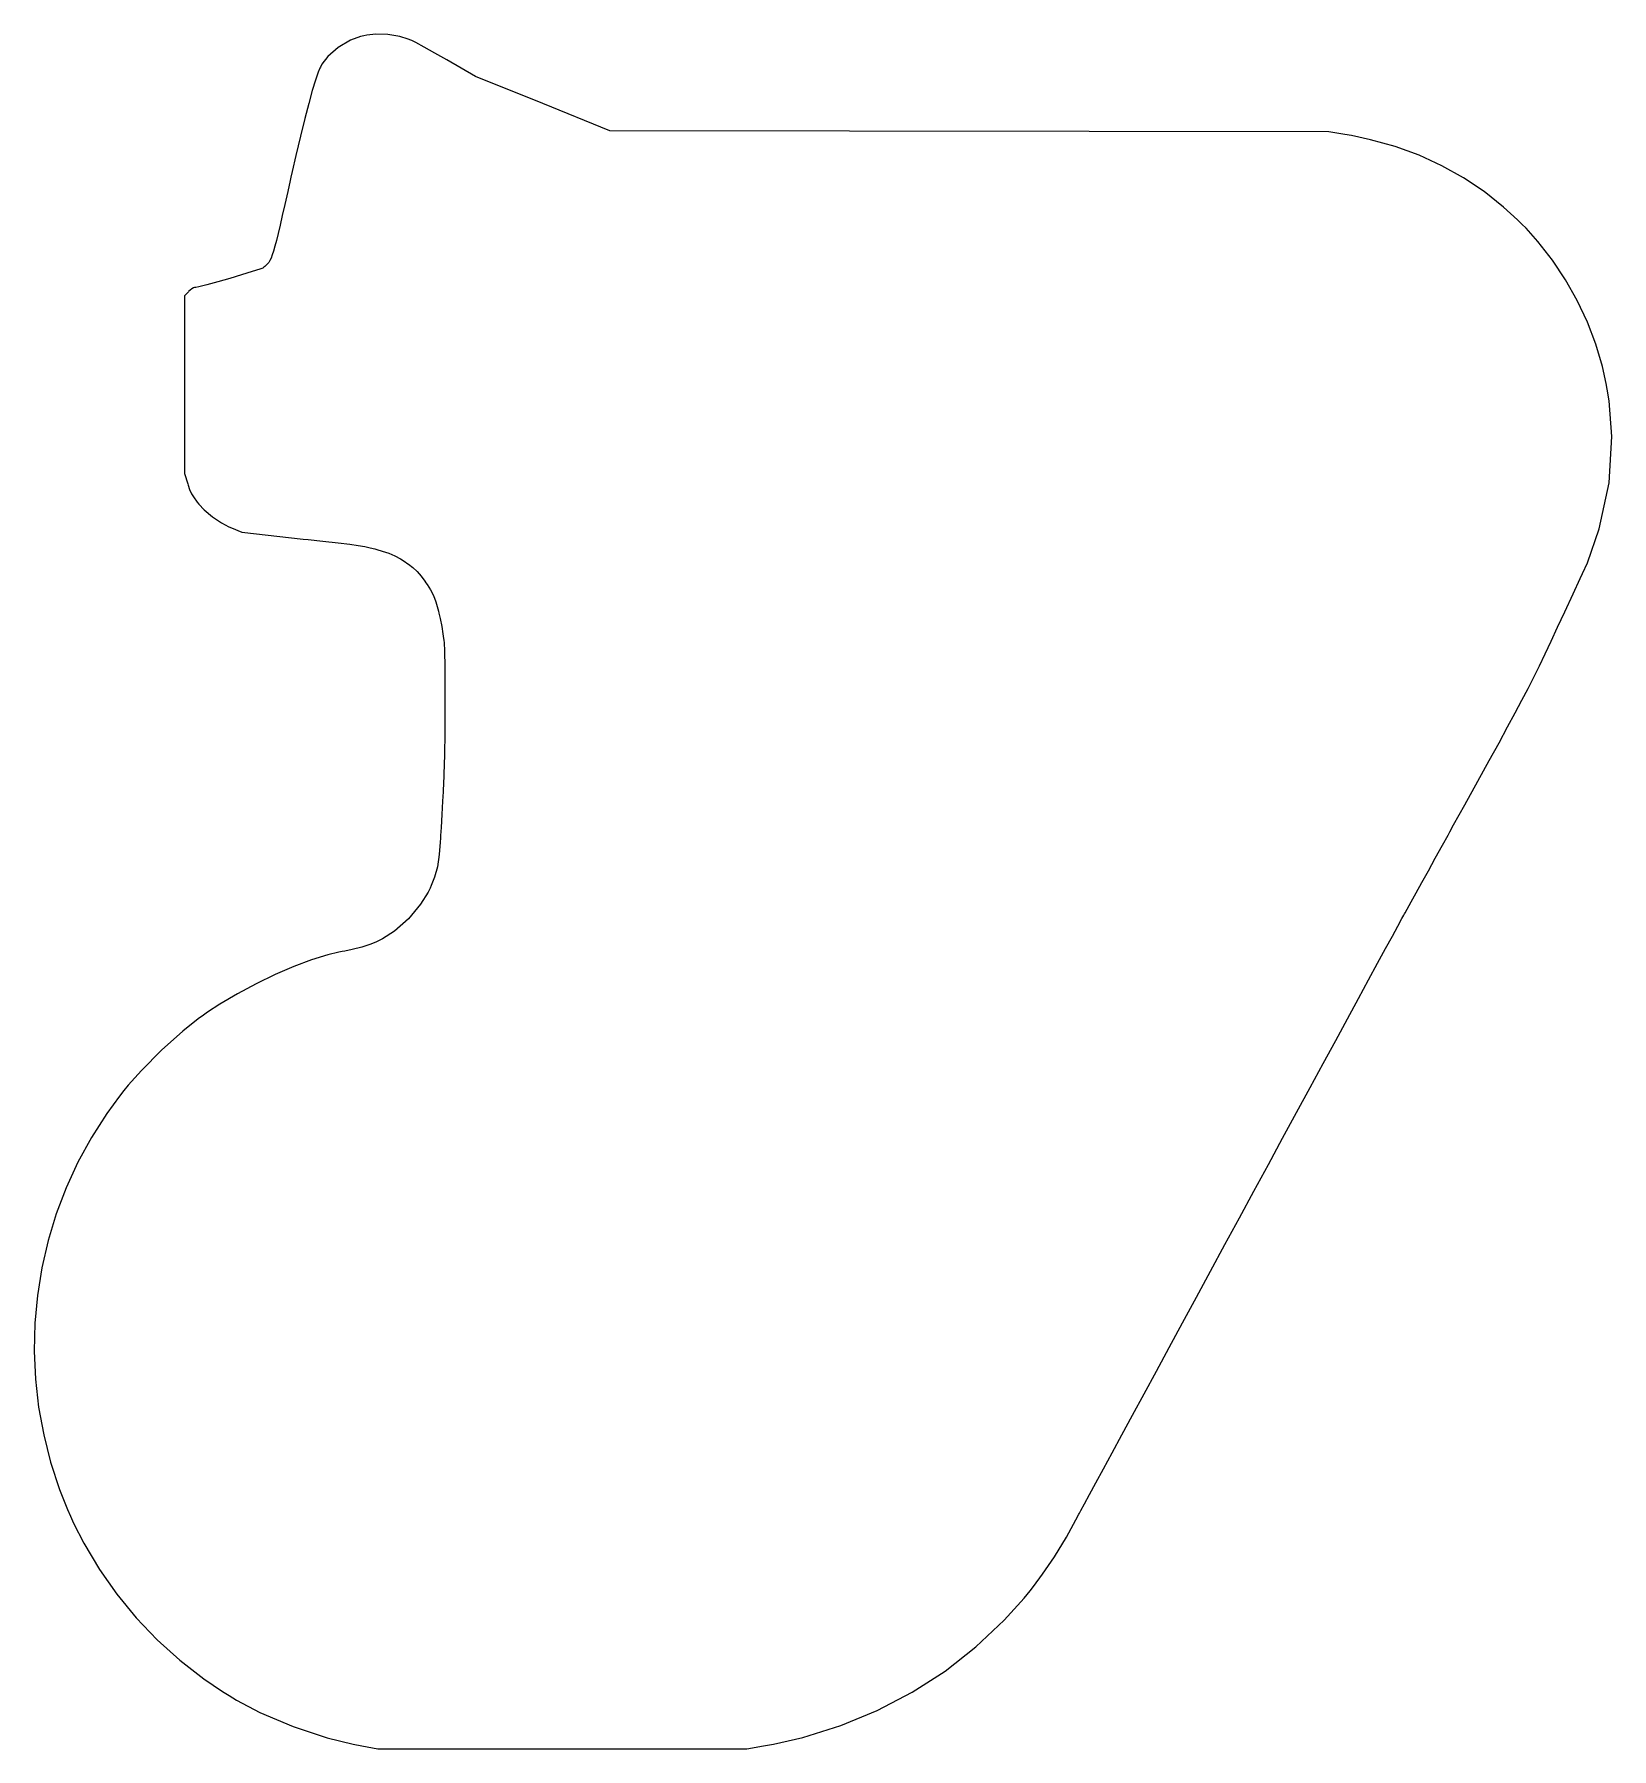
# Model space of a CAD drawing. Extents: x 0 to 481, y 0 to 522.
import ezdxf

# ---------------------------------------------------------------- set-up
doc = ezdxf.new("R2010")
doc.units = 0
doc.layers.get('0').update_dxf_attribs({"linetype": 'CONTINUOUS'})

msp = doc.modelspace()

# ---------------------------------------------------------------- linework, layer by layer
at = {"color": 0}
for p, q in [((104.042, 522.386), (101.335, 522.093)), ((107.721, 522.319), (104.042, 522.386)), ((92.5918, 518.4), (89.4652, 515.631)), ((96.333, 520.545), (92.5918, 518.4)), ((99.3994, 521.677), (96.333, 520.545)), ((100.455, 521.899), (99.3994, 521.677)), ((101.335, 522.093), (100.455, 521.899)), ((111.348, 521.716), (107.721, 522.319)), ((113.947, 520.943), (111.348, 521.716)), ((114.777, 520.594), (113.947, 520.943)), ((115.068, 520.471), (114.777, 520.594)), ((116.291, 519.846), (115.068, 520.471)), ((118.85, 518.474), (116.291, 519.846)), ((122.098, 516.671), (118.85, 518.474)), ((86.9901, 512.032), (86.505, 510.836)), ((87.1897, 512.41), (86.9901, 512.032)), ((87.642, 513.274), (87.1897, 512.41)), ((89.4652, 515.631), (87.642, 513.274)), ((124.786, 515.147), (122.098, 516.671)), ((125.678, 514.632), (124.786, 515.147)), ((134.498, 509.552), (125.678, 514.632)), ((85.6753, 508.441), (84.7108, 505.259)), ((86.505, 510.836), (85.6753, 508.441)), ((154.959, 501.262), (134.498, 509.552)), ((84.7108, 505.259), (83.6221, 501.329)), ((82.4191, 496.69), (81.1128, 491.381)), ((83.6221, 501.329), (82.4191, 496.69)), ((175.42, 493.007), (154.959, 501.262)), ((81.1128, 491.381), (79.7126, 485.436)), ((394.494, 492.654), (175.42, 493.007)), ((399.397, 491.843), (394.494, 492.654)), ((401.362, 491.522), (399.397, 491.843)), ((407.208, 490.266), (401.362, 491.522)), ((414.736, 488.153), (407.208, 490.266)), ((421.968, 485.51), (414.736, 488.153)), ((79.7126, 485.436), (78.5936, 480.533)), ((428.89, 482.346), (421.968, 485.51)), ((435.497, 478.659), (428.89, 482.346)), ((77.9791, 477.785), (77.228, 474.444)), ((78.2299, 478.896), (77.9791, 477.785)), ((78.5936, 480.533), (78.2299, 478.896)), ((441.773, 474.461), (435.497, 478.659)), ((76.3446, 470.535), (75.5689, 467.134)), ((77.228, 474.444), (76.3446, 470.535)), ((447.714, 469.752), (441.773, 474.461)), ((75.5689, 467.134), (74.888, 464.199)), ((451.958, 465.896), (447.714, 469.752)), ((453.302, 464.538), (451.958, 465.896)), ((74.2901, 461.687), (73.7651, 459.571)), ((74.888, 464.199), (74.2901, 461.687)), ((454.568, 463.261), (453.302, 464.538)), ((458.16, 459.228), (454.568, 463.261)), ((72.4972, 455.161), (72.1388, 454.216)), ((72.8804, 456.343), (72.4972, 455.161)), ((73.2977, 457.8), (72.8804, 456.343)), ((73.7651, 459.571), (73.2977, 457.8)), ((462.608, 453.538), (458.16, 459.228)), ((66.3744, 450.074), (63.1804, 449.083)), ((68.7282, 450.854), (66.3744, 450.074)), ((69.6034, 451.143), (68.7282, 450.854)), ((69.8334, 451.309), (69.6034, 451.143)), ((69.9491, 451.393), (69.8334, 451.309)), ((70.2952, 451.658), (69.9491, 451.393)), ((70.7101, 452.007), (70.2952, 451.658)), ((71.0904, 452.399), (70.7101, 452.007)), ((71.447, 452.871), (71.0904, 452.399)), ((71.7931, 453.464), (71.447, 452.871)), ((72.1388, 454.216), (71.7931, 453.464)), ((466.623, 447.52), (462.608, 453.538)), ((47.0916, 444.066), (46.9731, 443.936)), ((47.4832, 444.433), (47.0916, 444.066)), ((48.0176, 444.835), (47.4832, 444.433)), ((48.5055, 445.107), (48.0176, 444.835)), ((48.7839, 445.206), (48.5055, 445.107)), ((48.8777, 445.206), (48.7839, 445.206)), ((49.1959, 445.206), (48.8777, 445.206)), ((50.1551, 445.442), (49.1959, 445.206)), ((52.6327, 446.066), (50.1551, 445.442)), ((55.9015, 446.959), (52.6327, 446.066)), ((59.5535, 448.007), (55.9015, 446.959)), ((63.1804, 449.083), (59.5535, 448.007)), ((470.179, 441.223), (466.623, 447.52)), ((46.9731, 443.936), (45.7743, 442.701)), ((45.7743, 442.701), (45.7743, 388.549)), ((473.248, 434.696), (470.179, 441.223)), ((475.809, 427.99), (473.248, 434.696)), ((477.838, 421.153), (475.809, 427.99)), ((479.005, 415.974), (477.838, 421.153)), ((479.302, 414.232), (479.005, 415.974)), ((479.905, 410.683), (479.302, 414.232)), ((480.674, 399.852), (479.905, 410.683)), ((479.866, 385.674), (480.674, 399.852)), ((45.7743, 388.549), (46.761, 385.374)), ((46.761, 385.374), (46.8919, 384.958)), ((46.8919, 384.958), (47.3315, 383.723)), ((47.3315, 383.723), (47.9432, 382.362)), ((47.9432, 382.362), (48.6862, 381.113)), ((476.892, 371.736), (479.866, 385.674)), ((48.6862, 381.113), (49.4012, 380.122)), ((49.4012, 380.122), (49.6549, 379.801)), ((49.6549, 379.801), (50.1315, 379.197)), ((50.1315, 379.197), (51.7469, 377.532)), ((51.7469, 377.532), (54.2756, 375.401)), ((54.2756, 375.401), (57.095, 373.521)), ((57.095, 373.521), (59.2984, 372.336)), ((59.2984, 372.336), (60.0618, 372.004)), ((60.0618, 372.004), (63.2368, 370.664)), ((473.273, 361.379), (476.892, 371.736)), ((63.2368, 370.664), (81.934, 368.582)), ((81.934, 368.582), (83.4415, 368.42)), ((83.4415, 368.42), (87.9683, 367.923)), ((87.9683, 367.923), (92.6137, 367.4)), ((92.6137, 367.4), (96.121, 366.981)), ((96.121, 366.981), (98.7432, 366.624)), ((98.7432, 366.624), (100.729, 366.293)), ((100.729, 366.293), (102.333, 365.954)), ((102.333, 365.954), (103.803, 365.566)), ((103.803, 365.566), (104.997, 365.21)), ((104.997, 365.21), (105.394, 365.09)), ((105.394, 365.09), (106.046, 364.885)), ((106.046, 364.885), (107.996, 364.236)), ((107.996, 364.236), (109.886, 363.478)), ((109.886, 363.478), (111.559, 362.571)), ((111.559, 362.571), (113.028, 361.615)), ((113.028, 361.615), (113.508, 361.28)), ((113.508, 361.28), (113.986, 360.952)), ((113.986, 360.952), (115.394, 359.922)), ((471.752, 358.069), (473.273, 361.379)), ((115.394, 359.922), (116.721, 358.74)), ((116.721, 358.74), (117.897, 357.322)), ((117.897, 357.322), (118.979, 355.773)), ((118.979, 355.773), (119.328, 355.247)), ((119.328, 355.247), (119.691, 354.711)), ((468.898, 351.865), (471.039, 356.521)), ((471.039, 356.521), (471.752, 358.069)), ((119.691, 354.711), (120.746, 353.081)), ((120.746, 353.081), (121.656, 351.362)), ((121.656, 351.362), (122.353, 349.429)), ((466.404, 346.449), (468.898, 351.865)), ((122.353, 349.429), (122.949, 347.313)), ((122.949, 347.313), (123.137, 346.604)), ((123.137, 346.604), (123.276, 346.043)), ((123.276, 346.043), (123.664, 344.348)), ((464.199, 341.685), (466.404, 346.449)), ((123.664, 344.348), (124.152, 341.97)), ((124.152, 341.97), (124.546, 339.704)), ((124.546, 339.704), (124.75, 338.267)), ((462.22, 337.444), (464.199, 341.685)), ((124.75, 338.267), (124.797, 337.785)), ((124.797, 337.785), (124.872, 336.973)), ((124.872, 336.973), (124.976, 334.526)), ((124.976, 334.526), (125.096, 329.557)), ((460.4, 333.594), (462.22, 337.444)), ((125.096, 329.557), (125.155, 323.39)), ((456.953, 326.541), (458.664, 330.004)), ((458.664, 330.004), (460.4, 333.594)), ((455.193, 323.074), (456.953, 326.541)), ((125.155, 323.39), (125.156, 316.536)), ((451.266, 315.604), (453.323, 319.472)), ((453.323, 319.472), (455.193, 323.074)), ((125.156, 316.536), (125.102, 309.505)), ((448.966, 311.335), (451.266, 315.604)), ((125.102, 309.505), (124.994, 302.806)), ((446.349, 306.536), (448.966, 311.335)), ((443.346, 301.075), (446.349, 306.536)), ((124.994, 302.806), (124.832, 296.952)), ((439.893, 294.819), (443.346, 301.075)), ((124.693, 293.577), (124.62, 292.453)), ((124.832, 296.952), (124.693, 293.577)), ((435.92, 287.639), (439.893, 294.819)), ((124.393, 288.712), (124.156, 284.639)), ((124.562, 291.519), (124.393, 288.712)), ((124.62, 292.453), (124.562, 291.519)), ((432.498, 281.46), (435.92, 287.639)), ((124.156, 284.639), (123.939, 280.726)), ((123.773, 277.46), (123.709, 276.222)), ((123.811, 278.277), (123.773, 277.46)), ((123.939, 280.726), (123.811, 278.277)), ((429.122, 275.358), (430.798, 278.39)), ((430.798, 278.39), (431.359, 279.4)), ((431.359, 279.4), (432.498, 281.46)), ((123.42, 272.51), (122.859, 268.734)), ((123.709, 276.222), (123.42, 272.51)), ((426.918, 271.369), (429.122, 275.358)), ((122.859, 268.734), (121.962, 265.519)), ((422.829, 263.966), (424.801, 267.538)), ((424.801, 267.538), (426.918, 271.369)), ((120.598, 262.254), (119.987, 260.963)), ((120.972, 263.055), (120.598, 262.254)), ((121.962, 265.519), (120.972, 263.055)), ((421.061, 260.759), (422.829, 263.966)), ((117.722, 257.291), (114.08, 252.885)), ((119.987, 260.963), (117.722, 257.291)), ((418.356, 255.849), (419.552, 258.018)), ((419.552, 258.018), (421.061, 260.759)), ((114.08, 252.885), (109.764, 249.134)), ((415.512, 250.665), (416.75, 252.934)), ((416.75, 252.934), (417.336, 253.999)), ((417.336, 253.999), (417.53, 254.353)), ((417.53, 254.353), (417.738, 254.728)), ((417.738, 254.728), (418.356, 255.849)), ((104.313, 245.859), (102.593, 245.165)), ((104.865, 246.133), (104.313, 245.859)), ((106.142, 246.776), (104.865, 246.133)), ((109.764, 249.134), (106.142, 246.776)), ((411.776, 243.808), (413.844, 247.604)), ((413.844, 247.604), (415.512, 250.665)), ((84.504, 240.388), (79.0649, 238.343)), ((89.4965, 241.931), (84.504, 240.388)), ((92.7559, 242.713), (89.4965, 241.931)), ((93.8569, 242.888), (92.7559, 242.713)), ((94.6118, 243.01), (93.8569, 242.888)), ((96.8608, 243.48), (94.6118, 243.01)), ((99.8499, 244.26), (96.8608, 243.48)), ((102.593, 245.165), (99.8499, 244.26)), ((409.346, 239.335), (411.776, 243.808)), ((73.3598, 235.882), (67.5778, 233.087)), ((79.0649, 238.343), (73.3598, 235.882)), ((406.576, 234.24), (409.346, 239.335)), ((61.8987, 230.044), (56.5094, 226.839)), ((67.5778, 233.087), (61.8987, 230.044)), ((403.504, 228.583), (406.576, 234.24)), ((56.5094, 226.839), (52.7967, 224.414)), ((400.156, 222.419), (403.504, 228.583)), ((49.9565, 222.381), (45.2272, 218.598)), ((51.5952, 223.555), (49.9565, 222.381)), ((52.7967, 224.414), (51.5952, 223.555)), ((396.565, 215.806), (400.156, 222.419)), ((45.2272, 218.598), (38.7572, 212.836)), ((392.762, 208.803), (396.565, 215.806)), ((38.7572, 212.836), (32.6388, 206.684)), ((32.6388, 206.684), (28.586, 202.14)), ((388.779, 201.464), (392.762, 208.803)), ((25.9595, 198.854), (22.1093, 193.559)), ((27.3237, 200.554), (25.9595, 198.854)), ((28.586, 202.14), (27.3237, 200.554)), ((384.648, 193.849), (388.779, 201.464)), ((22.1093, 193.559), (17.4363, 186.269)), ((380.397, 186.013), (384.648, 193.849)), ((17.4363, 186.269), (13.3077, 178.718)), ((376.058, 178.015), (380.397, 186.013)), ((13.3077, 178.718), (9.72894, 170.936)), ((371.662, 169.911), (376.058, 178.015)), ((9.72894, 170.936), (6.70415, 162.954)), ((367.242, 161.758), (371.662, 169.911)), ((6.70415, 162.954), (4.23471, 154.805)), ((362.825, 153.614), (367.242, 161.758)), ((4.23471, 154.805), (2.32751, 146.516)), ((358.447, 145.537), (362.825, 153.614)), ((2.32751, 146.516), (0.98392, 138.122)), ((354.136, 137.583), (358.447, 145.537)), ((0.98392, 138.122), (0.20808, 129.653)), ((349.922, 129.81), (354.136, 137.583)), ((0.20808, 129.653), (0.00551, 121.139)), ((345.838, 122.273), (349.922, 129.81)), ((0.00551, 121.139), (0.37896, 112.613)), ((341.915, 115.033), (345.838, 122.273)), ((338.183, 108.144), (341.915, 115.033)), ((0.37896, 112.613), (1.33256, 104.104)), ((334.673, 101.666), (338.183, 108.144)), ((1.33256, 104.104), (2.87045, 95.6455)), ((331.417, 95.6525), (334.673, 101.666)), ((2.87045, 95.6455), (4.9954, 87.2656)), ((328.446, 90.1651), (331.417, 95.6525)), ((325.789, 85.2565), (328.446, 90.1651)), ((4.9954, 87.2656), (7.71289, 78.9989)), ((323.481, 80.9872), (325.789, 85.2565)), ((7.71289, 78.9989), (10.1272, 72.8733)), ((321.549, 77.4139), (323.481, 80.9872)), ((318.941, 72.5826), (320.024, 74.5931)), ((320.024, 74.5931), (321.549, 77.4139)), ((10.1272, 72.8733), (11.0257, 70.8723)), ((11.0257, 70.8723), (11.971, 68.767)), ((11.971, 68.767), (15.135, 62.5962)), ((314.5, 64.4962), (317.399, 69.6888)), ((317.399, 69.6888), (318.33, 71.4375)), ((318.33, 71.4375), (318.481, 71.7243)), ((318.481, 71.7243), (318.941, 72.5826)), ((310.877, 58.5004), (314.5, 64.4962)), ((15.135, 62.5962), (19.8713, 54.6446)), ((307.267, 53.1523), (310.877, 58.5004)), ((19.8713, 54.6446), (25.1974, 47.0641)), ((304.458, 49.378), (307.267, 53.1523)), ((25.1974, 47.0641), (31.0747, 39.8956)), ((301.614, 45.8227), (303.479, 48.1542)), ((303.479, 48.1542), (304.458, 49.378)), ((295.581, 39.1763), (301.614, 45.8227)), ((31.0747, 39.8956), (37.4675, 33.1818)), ((286.909, 31.0003), (295.581, 39.1763)), ((37.4675, 33.1818), (44.3371, 26.9641)), ((44.3371, 26.9641), (51.646, 21.288)), ((277.526, 23.6609), (286.909, 31.0003)), ((51.646, 21.288), (57.3814, 17.3895)), ((267.498, 17.1979), (277.526, 23.6609)), ((57.3814, 17.3895), (59.3563, 16.1919)), ((59.3563, 16.1919), (61.6437, 14.8029)), ((256.89, 11.6485), (267.498, 17.1979)), ((61.6437, 14.8029), (68.7836, 11.0822)), ((68.7836, 11.0822), (78.8501, 6.7648)), ((245.766, 7.04868), (256.89, 11.6485)), ((78.8501, 6.7648), (89.2941, 3.33485)), ((234.192, 3.43545), (245.766, 7.04868)), ((89.2941, 3.33485), (97.1903, 1.37115)), ((97.1903, 1.37115), (99.8541, 0.88194)), ((99.8541, 0.88194), (104.723, 0)), ((104.723, 0), (217.153, 0)), ((217.153, 0), (222.233, 0.84612)), ((222.233, 0.84612), (225.246, 1.35874)), ((225.246, 1.35874), (234.192, 3.43545))]:
    msp.add_line(p, q, dxfattribs=at)

doc.saveas('drawing.dxf')
